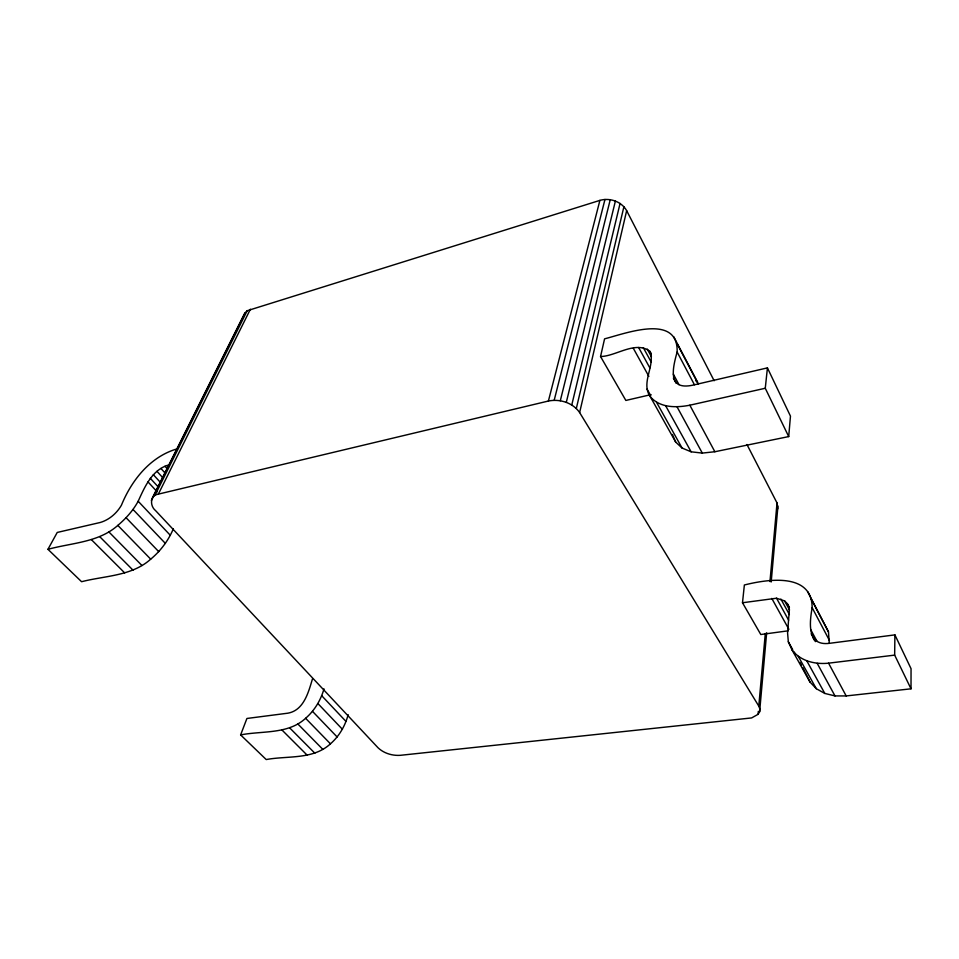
<?xml version="1.0" encoding="UTF-8"?>
<svg xmlns="http://www.w3.org/2000/svg" width="959" height="959" viewBox="0 0 959 959"><rect width="100%" height="100%" fill="white"/><g stroke="black" fill="none" stroke-linecap="round" stroke-linejoin="round"><path stroke-width="1.44" d="M742.494 602.755L776.538 598.224L784.582 600.909L787.315 603.643L788.909 607.059L789.257 610.955L787.579 632.868L788.322 641.763L791.942 649.77L810.031 682.077L816.301 688.694L824.812 693.441L835.001 695.922L846.186 695.934L911.014 688.814L911.05 668.699L894.903 634.882L829.571 643.309C806.927 646.318 809.396 623.218 812.153 607.694C812.045 571.948 766.637 579.404 744.364 584.99L742.494 602.755L760.799 634.522L788.178 630.818M600.55 356.544L604.578 338.827C623.877 334.092 678.445 312.718 677.138 352.013C672.163 369.683 667.752 390.613 692.985 385.134L767.428 367.884L790.468 416.134L788.706 436.585L714.863 451.737L702.312 453.092L691.127 451.809L682.065 448.033L675.699 442.099L650.238 396.606C640.48 382.497 655.596 365.787 649.962 351.378C635.421 340.337 616.098 356.268 600.55 356.544L625.855 400.442L651.053 394.605M911.014 688.814L894.663 655.117L894.903 634.882M829.295 643.381L828.48 631.873L807.61 591.607M759.624 711.77L759.864 708.977L758.785 706.112L579.632 412.562C572.931 402.72 559.816 398.692 548.404 401.03L158.343 494.125C149.808 495.347 149.784 506.028 155.586 510.632L378.062 747.792C383.888 753.33 392.243 755.824 400.179 755.332L751.628 717.931L758.078 714.311L759.624 711.77L766.661 632.712M777.689 508.893L777.03 502.972L746.953 444.508M758.078 714.311L758.341 711.326M758.785 706.112L765.306 633.455M769.969 581.562L777.03 502.972M771.18 581.993L777.953 505.944M788.706 436.585L765.27 388.263L767.428 367.884M579.632 412.562L626.659 210.668C621.576 201.486 609.78 197.494 599.902 200.383L247.206 310.728L244.905 313.054L152.505 497.661M576.323 408.474L623.901 206.736M571.768 404.986L620.065 203.44M566.301 402.348L615.402 201.03M560.296 400.754L610.248 199.664M554.182 400.299L604.961 199.448M548.404 401.03L599.902 200.383M312.478 678.9C308.498 692.026 303.931 710.367 287.868 713.184L246.919 718.471L240.625 734.906L266.218 759.552C287.616 755.56 313.113 759.9 330.447 743.824C339.222 736.176 345.204 725.855 348.153 714.647M240.625 734.906C262.322 730.662 288.048 734.534 305.609 718.291C314.54 710.559 320.774 700.202 323.986 688.862M244.905 313.054L151.354 500.466M176.828 448.944C150.107 456.82 131.623 480.291 121.421 505.225C116.794 513.233 109.254 519.826 100.311 522.463L57.228 532.449L47.95 549.315L81.587 581.717C104.903 575.688 131.779 576.179 150.707 559.169C160.525 550.969 168.376 540.6 173.327 528.805M158.343 494.125L250.407 309.182M154.878 495.491L247.206 310.728M47.95 549.315C71.565 542.842 98.621 542.53 117.837 525.388C125.905 518.531 133.097 510.596 138.18 501.245C144.689 486.968 152.133 469.526 168.844 464.911M650.238 396.606C659.84 408.078 676.371 407.839 689.833 405.201L765.27 388.263M791.942 649.77C800.274 661.123 815.174 664.599 828.564 663.172L894.663 655.117M695.611 380.591L697.684 382.329L673.733 336.729M91.309 539.569L124.646 572.871M281.85 729.883L307.072 755.081M99.784 536.716L133.025 570.185M289.714 727.905L314.852 753.211M108.846 531.873L141.932 565.498M297.829 723.961L322.835 749.375M117.837 525.388L150.707 559.169M305.609 718.291L330.447 743.824M126.109 517.74L158.726 551.629M312.478 711.338L337.136 736.968M133.049 509.493L165.404 543.453M317.944 703.606L342.435 729.308M138.18 501.245L170.258 535.242M321.649 695.635L345.959 721.396M148.01 481.921L157.144 491.787M150.275 478.277L158.367 487.064M153.32 474.669L160.381 482.365M156.964 471.325L162.982 477.93M160.932 468.46L164.936 472.871M164.984 466.278L166.986 468.483M656.579 402.348L682.065 448.033M798.248 656.328L816.301 688.694M647.049 389.09L650.681 395.576M788.322 641.763L792.661 649.507M794.1 652.096L795.55 654.673M799.89 662.429L801.328 665.007M802.779 667.596L810.031 682.077M665.702 405.861L691.127 451.809M806.855 660.967L824.812 693.441M633.336 348.321L648.871 376.384M771.791 598.416L788.897 629.332M638.61 347.482L649.878 367.956M776.538 598.224L788.61 620.161M643.345 347.721L651.077 361.843M780.902 599.075L789.401 614.587M649.962 351.378L651.377 353.955M787.315 603.643L789.437 607.527M647.229 349.052L651.437 356.772M784.582 600.909L789.533 609.984M677.054 406.856L702.312 453.092M817.188 663.316L835.001 695.922M673.374 378.098L676.203 383.348M811.182 633.791L815.402 641.631M812.896 637.411L814.299 640.025M673.338 374.118L678.972 384.607M810.775 629.739L817.092 641.499M689.833 405.201L714.863 451.737M828.564 663.172L846.186 695.934M677.138 352.013L694.424 384.751M812.153 607.694L829.451 640.444M677.042 343.634L698.332 384.151M811.266 599.099L828.48 631.873M626.659 210.668L714.143 380.735M672.415 434.451L675.699 442.099"/></g></svg>
